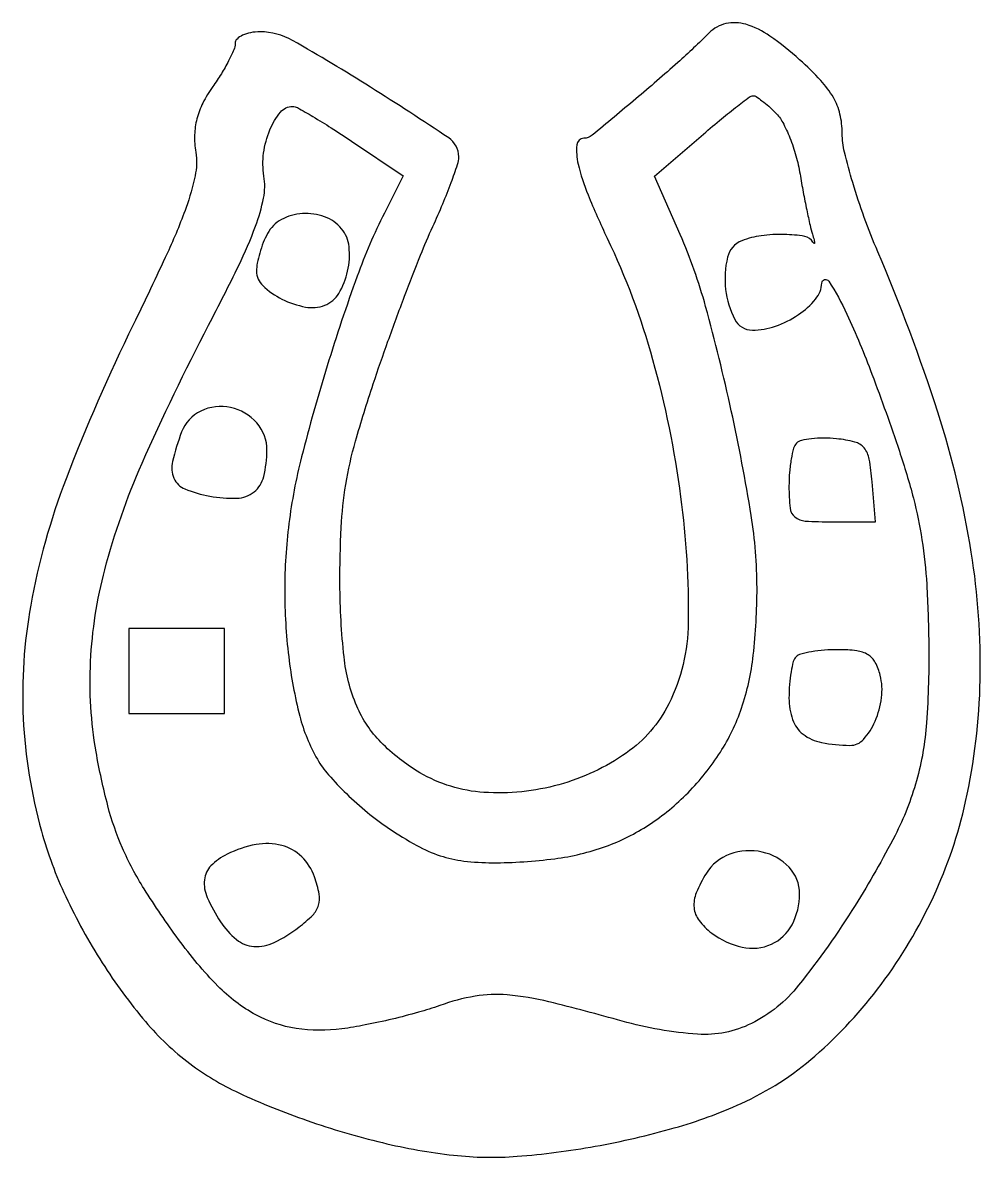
# Model space of a CAD drawing. Extents: x 0 to 90, y 0 to 107.
import ezdxf

# ---------------------------------------------------------------- set-up
doc = ezdxf.new("R2010")
doc.units = 0

msp = doc.modelspace()

# ---------------------------------------------------------------- linework, layer by layer
for points in [[(64.5, 105.898426, -0.014628), (61.558231, 103.119555, -0.006954), (57.619325, 99.708057, -0.002116), (53.516578, 96.282907, -0.173108), (52.75, 96.004319, 0.388674), (52.074161, 95.378276, 0.077909), (52.205583, 93.588162, 0.040454), (53.131371, 90.694569, 0.013632), (54.929928, 86.642967, -0.043559), (59.200849, 75.226433, -0.034868), (61.825863, 62.356853, -0.035348), (62.546013, 50.533803, -0.113554), (60.713779, 42.913784, -0.12584), (56.726897, 38.298487, -0.084771), (50.39284, 35.325661, -0.08378), (43.355097, 34.601659, -0.117767), (37.346183, 36.454576, -0.064873), (33.689213, 39.311139, -0.094517), (31.420645, 42.702012, -0.073469), (30.21909, 47.321195, -0.026067), (29.838103, 54.15571, -0.013079), (29.958451, 59.482084, -0.029012), (30.390993, 63.518439, -0.028028), (31.298536, 67.561614, -0.011444), (32.962122, 72.944651, -0.005379), (34.349764, 76.951668, -0.004477), (35.908817, 81.182088, -0.004521), (37.406089, 85.030014, -0.012219), (38.559726, 87.724287, 0.008028), (39.493937, 89.856529, 0.010267), (40.281979, 91.850601, 0.008377), (40.876264, 93.53562, 0.081589), (40.995948, 94.279635, 0.249451), (40.054755, 96.034693, 0.007184), (32.709676, 100.797355, 0.010188), (25.396212, 105.186408, 0.130773), (22.338718, 106, 0.04489), (21.443493, 105.919464, 0.064758), (20.686998, 105.678159, 0.084683), (20.175719, 105.323039, 0.201347), (20, 104.90437, -0.102088), (19.876269, 104.304684, -0.018061), (19.381439, 103.261893, -0.01889), (18.700429, 102.064038, -0.016013), (17.89426, 100.851502, 0.037126), (16.964556, 99.316432, 0.054014), (16.403878, 97.837715, 0.05658), (16.188709, 96.326771, 0.046284), (16.293291, 94.697131, -0.091118), (16.237333, 92.472097, -0.035228), (15.389339, 89.492912, -0.021579), (13.636669, 85.239775, -0.005482), (10.422454, 78.5, 0.022534), (4.116368, 64.026701, 0.046665), (0.800095, 52.163262, 0.056918), (0.102186, 41.540211, 0.056088), (1.808482, 30.978358, 0.041549), (4.086183, 24.83933, 0.032433), (7.517305, 18.605756, 0.033192), (11.576371, 13.089481, 0.056088), (15.74004, 9.147894, 0.053073), (20.328701, 6.397939, 0.024871), (26.754684, 3.800566, 0.024312), (33.828109, 1.722285, 0.03129), (40.5, 0.545406, 0.047393), (46.467621, 0.442023, 0.025136), (53.809988, 1.384425, 0.024878), (61.235583, 3.104754, 0.036867), (67.506085, 5.401519, 0.073233), (74.437929, 9.854512, 0.053551), (80.659603, 16.579004, 0.051338), (85.561002, 24.811839, 0.053925), (88.585057, 33.737715, 0.049974), (89.954087, 45.18316, 0.044392), (89.120588, 57.149228, 0.038378), (85.973282, 70.295334, 0.023031), (80.349401, 85.338615, -0.013645), (79.06727, 88.581318, -0.014255), (77.983886, 91.842549, -0.014048), (77.209389, 94.706294, -0.059078), (77, 96.472252, 0.057888), (76.790363, 98.276903, 0.07355), (76.171913, 99.833752, 0.056867), (74.991727, 101.423586, 0.020977), (72.997119, 103.383638, 0.030243), (70.216991, 105.605474, 0.081689), (67.949543, 106.702902, 0.127581), (66.077664, 106.766484, 0.142541)], [(70.745549, 98.397309, -0.074813), (71.409633, 97.497979, -0.02677), (72.080605, 96.047136, -0.025852), (72.657146, 94.352634, -0.027764), (73.039832, 92.647309, 0.004627), (73.339126, 90.949511, 0.004795), (73.666447, 89.277647, 0.004632), (73.976995, 87.836142, 0.02061), (74.201817, 87, -0.009169), (74.36012, 86.460759, -0.049884), (74.410822, 86.160938, -0.63594), (74.357986, 86.131676, -0.108877), (74.252772, 86.25, 0.227945), (73.473854, 86.797474, 0.03576), (71.553129, 86.976472, 0.038598), (69.398893, 86.856306, 0.058448), (67.581787, 86.393011, 0.247704), (66.230044, 84.84793, 0.087508), (66.052417, 81.817701, 0.091241), (66.919209, 78.995604, 0.279672), (68.559936, 78, 0.084244), (70.729351, 78.368133, 0.064697), (72.88065, 79.448488, 0.069819), (74.504133, 80.91317, 0.166044), (75.081933, 82.410515, -0.733755), (75.739931, 82.589479, -0.034451), (77.429095, 79.508, -0.01802), (79.793267, 73.86155, -0.009282), (82.363043, 66.641087, -0.016715), (83.683136, 62.216275, -0.026038), (84.490791, 58.320901, -0.023706), (84.934598, 54.108592, -0.011176), (85.127231, 48.641087, -0.020583), (84.914382, 41.120057, -0.051006), (83.975445, 35.694991, -0.050879), (81.956102, 30.564413, -0.020394), (78.220017, 24, -0.02882), (72.90915, 16.494865, -0.109496), (68.4673, 12.908643, -0.133087), (63.422886, 11.904573, -0.051428), (56.336019, 13.127697, 0.007692), (49.452382, 14.94629, 0.039363), (45.554487, 15.592223, 0.063555), (42.525755, 15.466749, 0.043993), (39.204961, 14.596587, -0.017723), (37.207845, 13.959586, -0.009863), (34.734567, 13.318581, -0.009828), (32.203123, 12.767863, -0.01567), (30.017931, 12.407991, -0.070539), (25.718267, 12.446513, -0.087944), (21.939018, 13.720927, -0.074248), (18.371187, 16.427017, -0.036205), (14.675699, 20.80294, -0.016422), (11.452377, 25.554359, -0.037374), (9.418313, 29.38146, -0.039632), (8.046369, 33.327742, -0.02074), (6.941628, 38.413796, -0.055765), (6.423279, 46.900842, -0.051893), (7.760451, 55.508977, -0.039641), (11.259682, 65.495117, -0.016219), (17.498656, 78.453253, 0.00676), (20.337071, 84.073983, 0.024666), (21.909979, 87.745126, 0.039462), (22.661557, 90.392816, 0.089885), (22.699685, 92.4632, -0.074563), (22.673867, 94.610214, -0.063805), (23.265128, 96.795263, -0.072845), (24.253289, 98.454523, -0.22578), (25.399693, 99, -0.128992), (25.842668, 98.883786, -0.005112), (27.304556, 98.040232, -0.008737), (29.022356, 96.984542, -0.006037), (30.930553, 95.732706), (35.782206, 92.465412), (34.016839, 88.982706, 0.030613), (31.458146, 83.062378, 0.01204), (28.639445, 74.631776, 0.012013), (26.234267, 66.092653, 0.031414), (25.045294, 59.833424, 0.030876), (24.651051, 53.601624, 0.030433), (25.023534, 47.33818, 0.032357), (26.065946, 41.765998, 0.068848), (27.718003, 37.713634, 0.049139), (28.766909, 36.253011, 0.020293), (30.448474, 34.489317, 0.019844), (32.418492, 32.729971, 0.024114), (34.40183, 31.25, 0.021477), (37.058634, 29.621468, 0.046475), (39.250327, 28.658269, 0.050436), (41.465711, 28.161937, 0.029912), (44.170194, 28, 0.032272), (50.005828, 28.377047, 0.053816), (54.787142, 29.529752, 0.059762), (58.853444, 31.562058, 0.052464), (62.523746, 34.577097, 0.051963), (65.557732, 38.371953, 0.061454), (67.545916, 42.51051, 0.053397), (68.64652, 47.469445, 0.027935), (69, 53.791344, 0.040274), (68.45206, 60.583028, 0.013305), (66.584003, 70.422781, 0.013467), (64.174576, 80.219556, 0.036258), (61.780424, 86.975473), (59.385844, 92.439223), (63.753741, 96.219612, -0.005398), (65.464596, 97.668339, -0.008145), (66.988561, 98.889511, -0.003909), (68.299502, 99.889063, -0.162307), (68.632248, 100, -0.14607), (68.916902, 99.915028, -0.017169), (69.463656, 99.529209, -0.019397), (70.094469, 99.01108, -0.014745)], [(23.035184, 87.065741, 0.029062), (22.638806, 86.20891, 0.022321), (22.304085, 85.233437, 0.022784), (22.072857, 84.289991, 0.048736), (22, 83.544303, 0.206939), (22.594018, 82.170515, 0.072375), (24.396484, 80.910567, 0.069371), (26.596377, 80.164306, 0.13963), (28.406431, 80.325721, 0.168077), (29.731565, 81.440618, 0.08056), (30.561404, 83.533235, 0.079163), (30.69607, 85.82221, 0.149471), (29.989223, 87.512986, 0.131989), (28.403017, 88.634915, 0.104724), (26.318151, 88.938211, 0.107759), (24.337575, 88.371013, 0.147505)], [(14.975249, 68.4349, 0.031396), (14.115068, 65.659566, 0.163989), (14.252669, 64.087555, 0.197371), (15.287624, 63.086659, 0.048411), (17.609505, 62.413479, 0.054382), (20.151962, 62.217864, 0.162151), (21.76875, 62.814224, 0.166087), (22.681716, 64.248819, 0.057731), (22.984687, 66.714816, 0.18286), (22.033841, 69.281273, 0.162076), (19.568958, 70.735116, 0.166835), (16.778695, 70.401272, 0.191742)], [(72.71406, 67.380727, 0.129873), (72.436756, 66.904279, 0.023546), (72.209755, 65.897255, 0.023961), (72.052372, 64.661873, 0.019703), (72, 63.333333, 0.025992), (72.106397, 61.288, 0.197372), (72.554527, 60.455236, 0.157921), (73.516773, 60.077441, 0.015219), (76.060365, 60), (80.120731, 60), (79.810365, 63.75, 0.022925), (79.533155, 65.896796, 0.129873), (79.05386, 66.934855, 0.158034), (78.173855, 67.494529, 0.038855), (76.46406, 67.797393, 0.023563), (75.249413, 67.85882, 0.028525), (74.110172, 67.797672, 0.029193), (73.179428, 67.638837, 0.140413)], [(72.666667, 47.333333, 0.131791), (72.407581, 46.884301, 0.022814), (72.195833, 45.917594, 0.023432), (72.048875, 44.730396, 0.019078), (72, 43.449965, 0.083567), (72.338796, 41.437028, 0.145308), (73.318028, 40.071422, 0.117772), (75.055463, 39.283734, 0.045016), (77.714816, 39.013655, 0.216287), (78.998847, 39.579036, 0.080447), (80.087466, 41.279443, 0.071227), (80.693379, 43.497208, 0.092863), (80.565979, 45.593141, 0.060837), (80.099593, 46.804821, 0.133538), (79.424645, 47.522881, 0.106975), (78.37213, 47.892464, 0.031148), (76.647615, 48, 0.01853), (75.329804, 47.951144, 0.022957), (74.11107, 47.804167, 0.022153), (73.119512, 47.592592, 0.133504)], [(19.25, 28.80213, 0.083067), (17.726315, 27.706861, 0.172153), (17.109286, 26.399025, 0.13066), (17.378973, 24.727714, 0.040073), (18.61501, 22.464817, 0.076718), (20.125479, 20.787731, 0.154636), (21.762641, 20.138296, 0.132373), (23.657342, 20.507429, 0.049931), (25.970861, 21.943133, 0.031794), (27.27843, 23.087077, 0.121794), (27.836069, 24.004656, 0.125781), (27.892499, 25.059584, 0.034909), (27.452455, 26.670897, 0.115762), (26.245452, 28.566975, 0.130536), (24.368846, 29.626083, 0.11077), (21.959703, 29.706979, 0.067709)], [(64.240547, 27.013569, 0.041875), (63.299661, 25.181976, 0.12089), (63.087626, 23.781235, 0.141942), (63.55736, 22.578649, 0.066877), (64.75, 21.392046, 0.108704), (67.615052, 20.068534, 0.160836), (70.345617, 20.350093, 0.168562), (72.284698, 22.177202, 0.120867), (73, 25.093011, 0.191367), (72.015799, 27.570337, 0.150785), (69.482733, 29.004425, 0.141663), (66.457514, 28.805643, 0.167922)]]:
    msp.add_lwpolyline(points, format="xyb", close=True)
msp.add_lwpolyline([(10, 46), (10, 42), (14.5, 42), (19, 42), (19, 46), (19, 50), (14.5, 50), (10, 50)], close=True)

doc.saveas('drawing.dxf')
